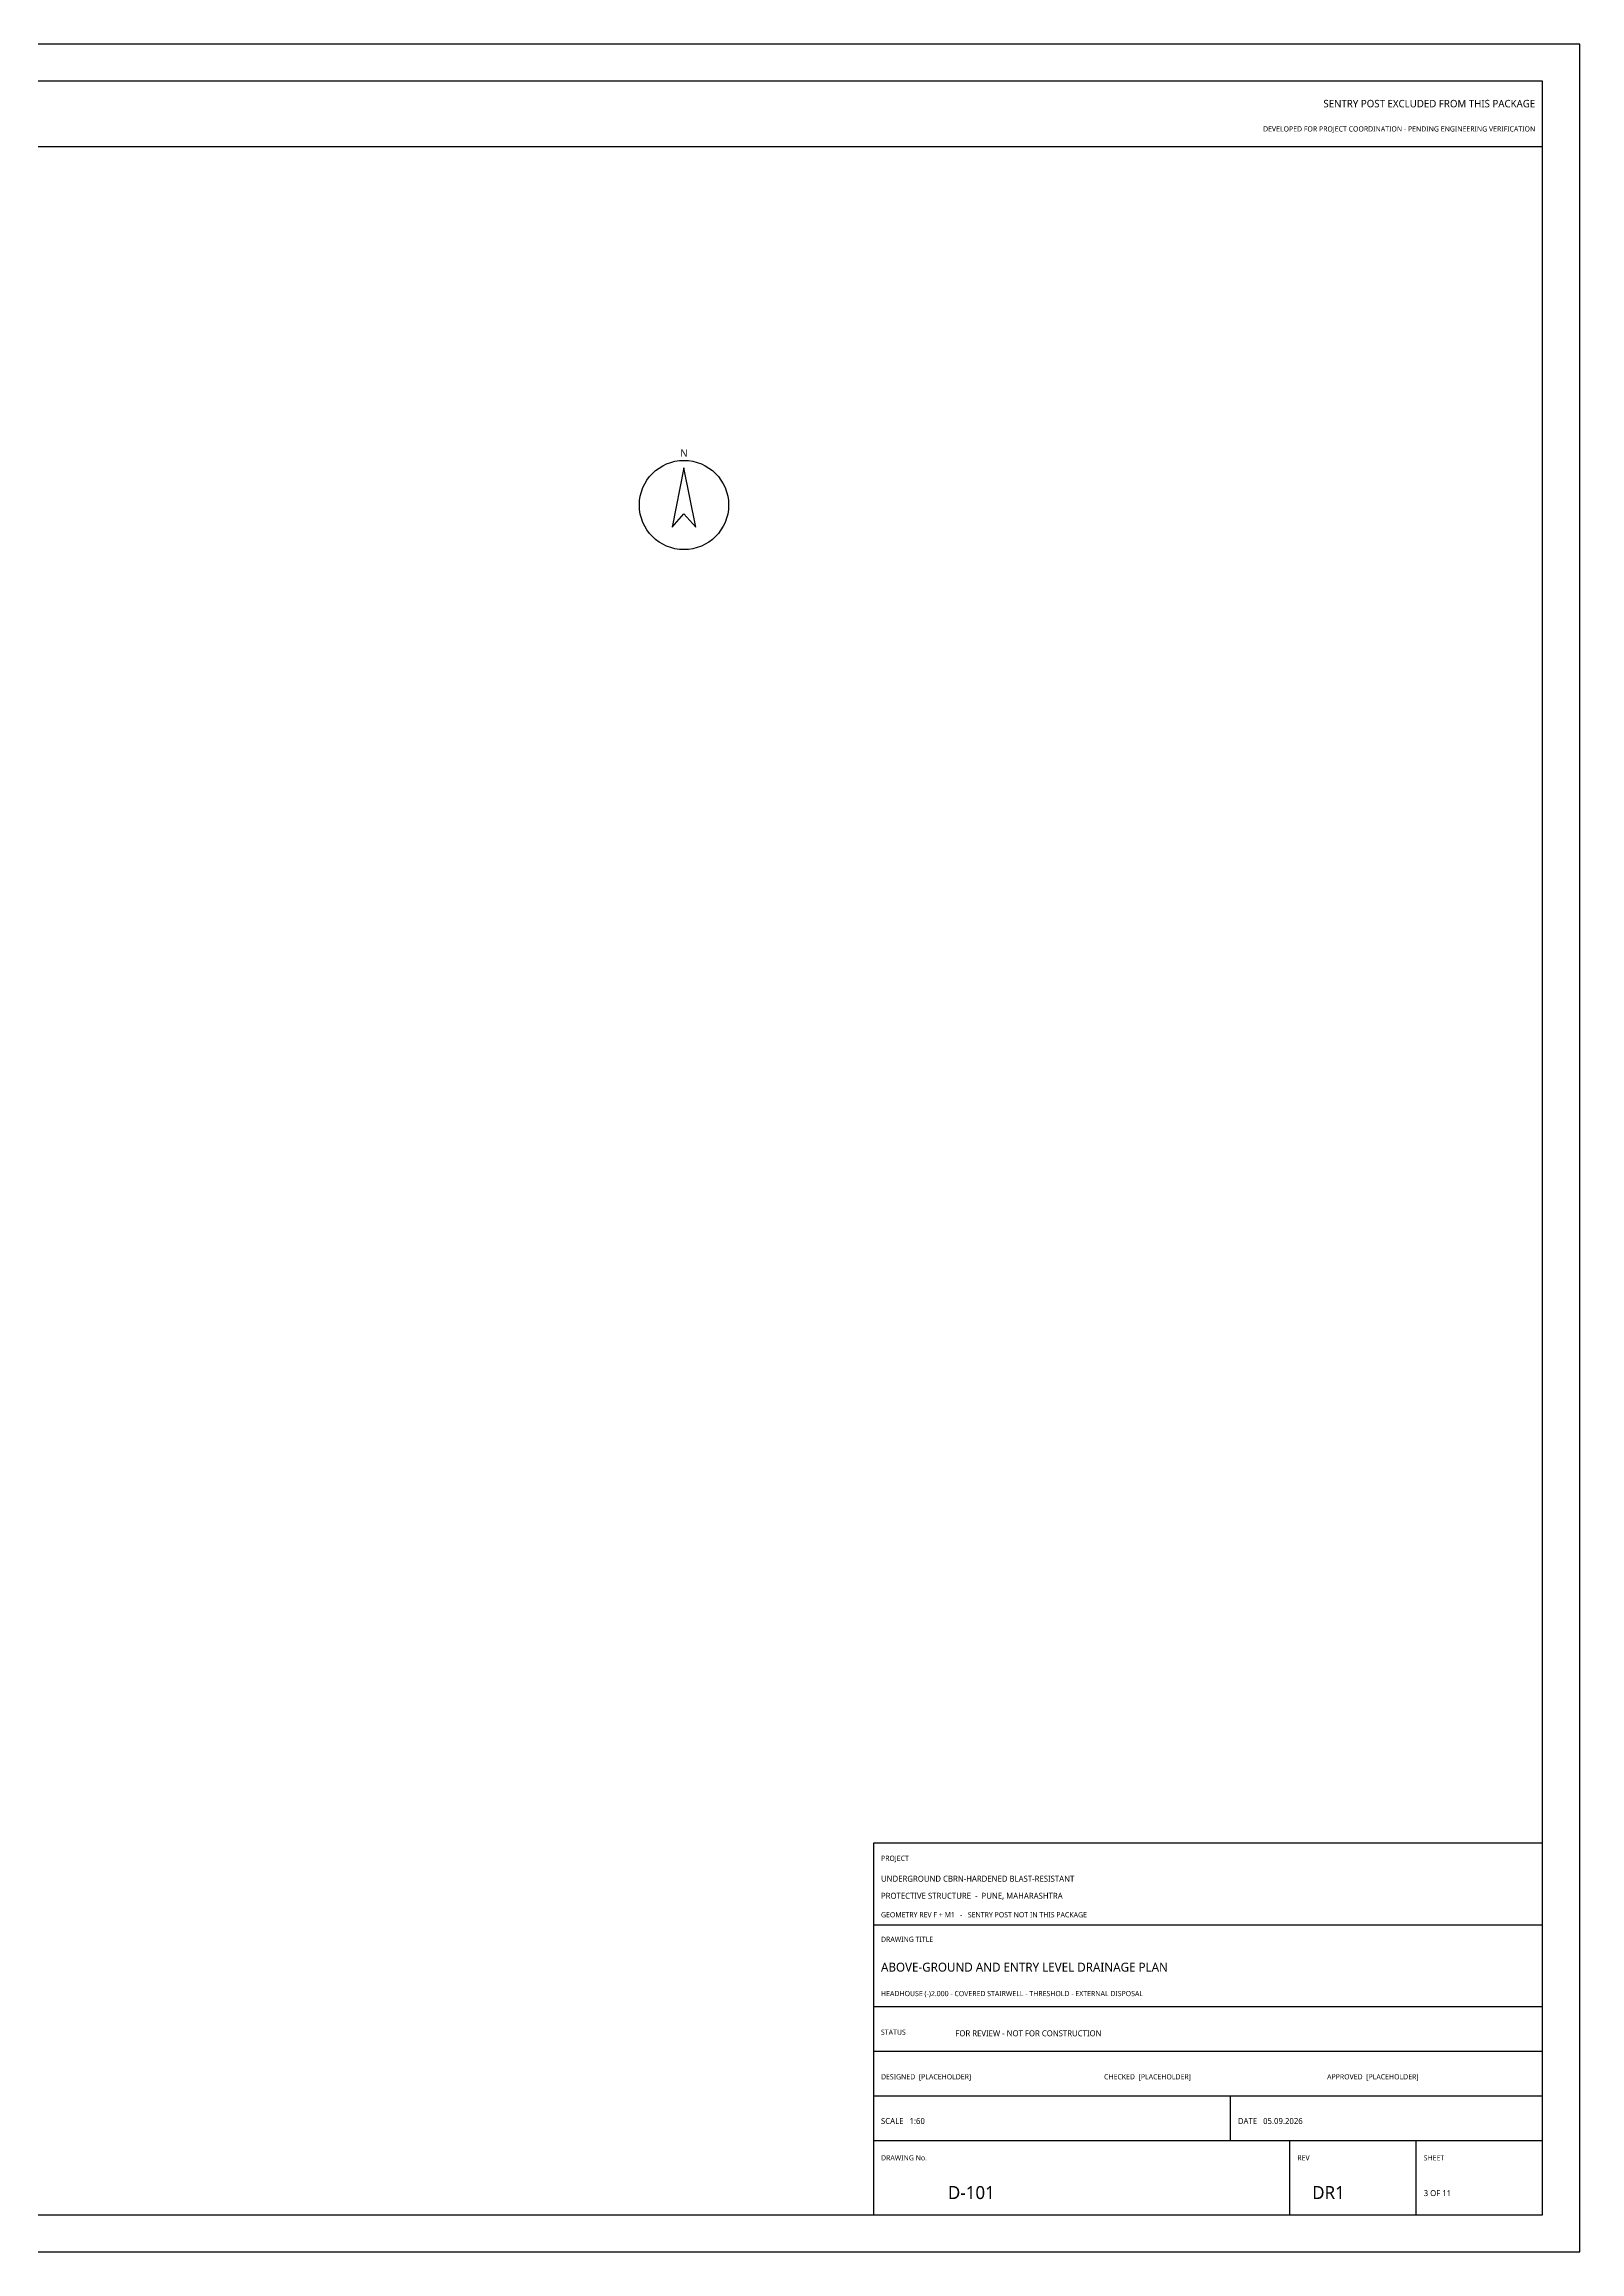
# Model space of a CAD drawing. Header units: millimetres. Extents: x 0 to 841, y 0 to 594.
# Drawn here: x 428 to 841, y 0 to 594 of the extents above; entities that cross this region are included whole.
import ezdxf
from ezdxf.enums import TextEntityAlignment as Align

# ---------------------------------------------------------------- set-up
doc = ezdxf.new("R2010")
doc.units = ezdxf.units.MM
for name, color, linetype in [('M-FLAG', 1, 'Continuous'), ('M-TITLE', 7, 'Continuous'), ('S-TITLE', 7, 'Continuous')]:
    doc.layers.add(name, color=color, linetype=linetype)
doc.styles.add('OpenSans', font='OpenSans-Regular.ttf')

# ---------------------------------------------------------------- blocks, each defined once
blk = doc.blocks.new('NORTH')
at = {"layer": 'S-TITLE'}
blk.add_lwpolyline([(0, 10), (-3.2, -6), (0, -2.4), (3.2, -6), (0, 10)], close=True, dxfattribs=at)
blk.add_circle((0, 0), 12, dxfattribs=at)

msp = doc.modelspace()

# ---------------------------------------------------------------- linework, layer by layer
at = {"layer": 'M-TITLE'}
for p, q in [((10, 566.5), (831, 566.5)), ((651, 88), (831, 88)), ((651, 66), (831, 66)), ((651, 54), (831, 54)), ((651, 42), (831, 42)), ((747, 30), (747, 42)), ((651, 30), (831, 30)), ((763, 10), (763, 30)), ((797, 10), (797, 30))]:
    msp.add_line(p, q, dxfattribs=at)
msp.add_lwpolyline([(651, 10), (831, 10), (831, 110), (651, 110)], close=True, dxfattribs=at)
at = {"layer": 'S-TITLE'}
for points in [[(0, 0), (841, 0), (841, 594), (0, 594)], [(10, 10), (831, 10), (831, 584), (10, 584)]]:
    msp.add_lwpolyline(points, close=True, dxfattribs=at)

# ---------------------------------------------------------------- block references
at = {"layer": 'M-TITLE'}
msp.add_blockref('NORTH', (600, 470), dxfattribs=at)

# ---------------------------------------------------------------- texts
at = {"layer": 'M-FLAG', "style": 'OpenSans'}
for s, height, p in [('SENTRY POST EXCLUDED FROM THIS PACKAGE', 2, (829, 577)), ('DEVELOPED FOR PROJECT COORDINATION - PENDING ENGINEERING VERIFICATION', 1.4, (829, 570.5))]:
    msp.add_text(s, height=height, dxfattribs=at).set_placement(p, align=Align.RIGHT)
msp.add_text('FOR REVIEW - NOT FOR CONSTRUCTION', height=1.6, dxfattribs=at).set_placement((673, 58))
at = {"layer": 'M-TITLE', "style": 'OpenSans'}
msp.add_text('N', height=2, dxfattribs=at).set_placement((600, 484), align=Align.MIDDLE_CENTER)
for s, height, p in [('PROJECT', 1.4, (653, 105.2)), ('UNDERGROUND CBRN-HARDENED BLAST-RESISTANT', 1.6, (653, 99.6)), ('PROTECTIVE STRUCTURE  -  PUNE, MAHARASHTRA', 1.6, (653, 95)), ('GEOMETRY REV F + M1   -   SENTRY POST NOT IN THIS PACKAGE', 1.4, (653, 90)), ('DRAWING TITLE', 1.4, (653, 83.4)), ('ABOVE-GROUND AND ENTRY LEVEL DRAINAGE PLAN', 2.4, (653, 75.4)), ('HEADHOUSE (-)2.000 - COVERED STAIRWELL - THRESHOLD - EXTERNAL DISPOSAL', 1.4, (653, 68.8)), ('STATUS', 1.4, (653, 58.4)), ('DESIGNED  [PLACEHOLDER]', 1.4, (653, 46.4)), ('CHECKED  [PLACEHOLDER]', 1.4, (713, 46.4)), ('APPROVED  [PLACEHOLDER]', 1.4, (773, 46.4)), ('SCALE   1:60', 1.6, (653, 34.4)), ('DATE   05.09.2026', 1.6, (749, 34.4)), ('DRAWING No.', 1.4, (653, 24.6)), ('REV', 1.4, (765, 24.6)), ('SHEET', 1.4, (799, 24.6)), ('D-101', 3.5, (671, 14.2)), ('DR1', 3.5, (769, 14.2)), ('3 OF 11', 1.6, (799, 15))]:
    msp.add_text(s, height=height, dxfattribs=at).set_placement(p)

doc.saveas('drawing.dxf')
